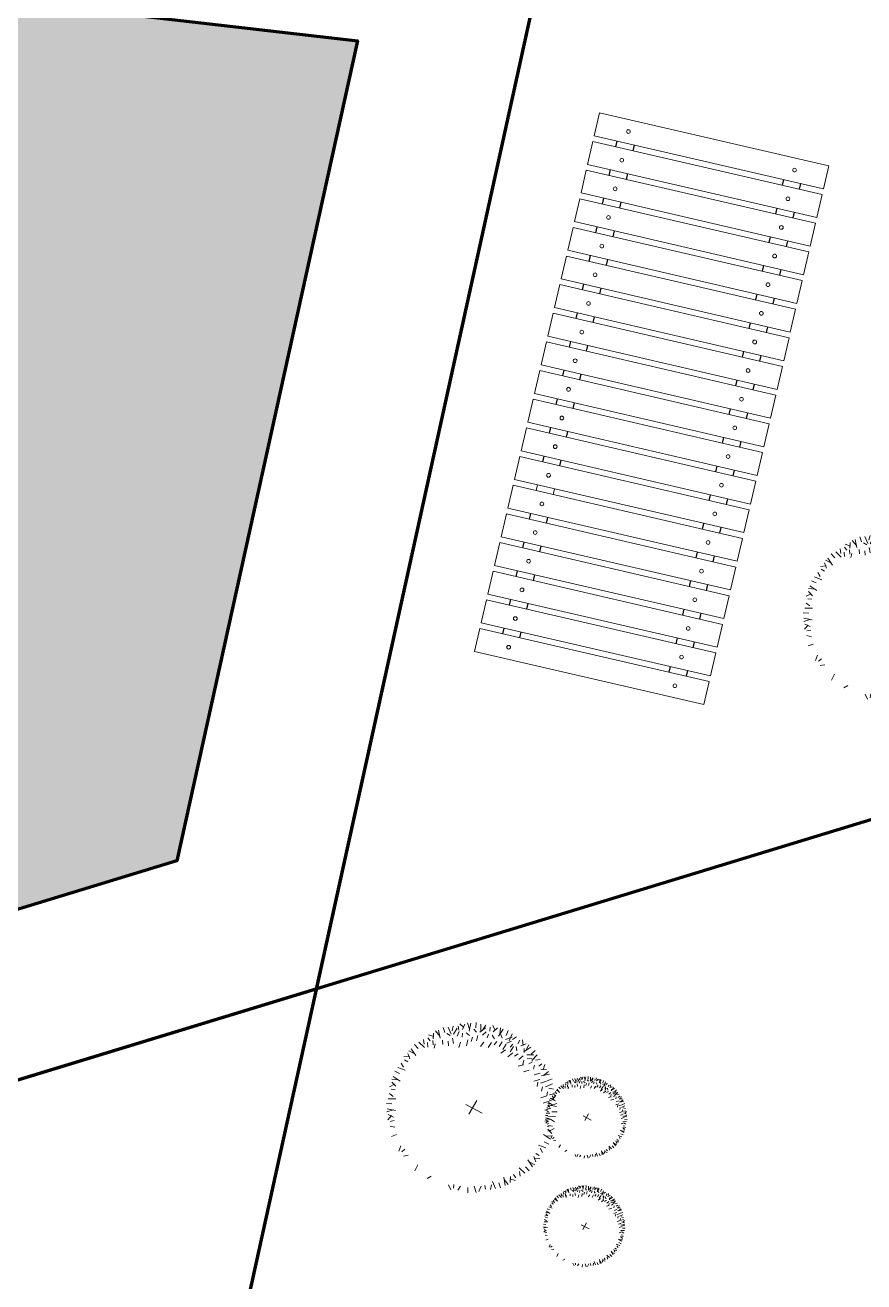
# Model space of a CAD drawing. Header units: millimetres. Extents: x 111 to 1506, y 14 to 566.
# Drawn here: x 232.006 to 234.572, y 190.967 to 194.813 of the extents above; entities that cross this region are included whole.
import ezdxf

# ---------------------------------------------------------------- set-up
doc = ezdxf.new("R2010")
doc.units = ezdxf.units.MM
for name, color, linetype, lineweight in [('ARB-CERCO', 97, 'Continuous', 5), ('G', 254, 'Continuous', 5), ('mobiliario', 45, 'Continuous', 13), ('MOBILIARIO - MUEBLES', 44, 'Continuous', 20)]:
    doc.layers.add(name, color=color, linetype=linetype, lineweight=lineweight)

# ---------------------------------------------------------------- blocks, each defined once
blk = doc.blocks.new('Tumbona 001')
at = {"layer": 'MOBILIARIO - MUEBLES'}
for p, q in [((0.3996, 1.88), (-0.4004, 1.88)), ((-0.4004, 1.88), (-0.4004, 1.8)), ((0.3996, 1.8), (0.3996, 1.88)), ((0.3996, 1.8), (-0.4004, 1.8)), ((0.3996, 1.78), (-0.4004, 1.78)), ((-0.4004, 1.78), (-0.4004, 1.7)), ((0.3996, 1.7), (0.3996, 1.78)), ((0.3996, 1.7), (-0.4004, 1.7)), ((0.3996, 1.68), (-0.4004, 1.68)), ((-0.4004, 1.68), (-0.4004, 1.6)), ((0.3996, 1.6), (0.3996, 1.68)), ((0.3996, 1.6), (-0.4004, 1.6)), ((0.3996, 1.58), (-0.4004, 1.58)), ((-0.4004, 1.58), (-0.4004, 1.5)), ((0.3996, 1.5), (0.3996, 1.58)), ((0.3996, 1.5), (-0.4004, 1.5)), ((0.3996, 1.48), (-0.4004, 1.48)), ((-0.4004, 1.48), (-0.4004, 1.4)), ((0.3996, 1.4), (0.3996, 1.48)), ((0.3996, 1.4), (-0.4004, 1.4)), ((0.3996, 1.38), (-0.4004, 1.38)), ((-0.4004, 1.38), (-0.4004, 1.3)), ((0.3996, 1.3), (0.3996, 1.38)), ((0.3996, 1.3), (-0.4004, 1.3)), ((0.3996, 1.28), (-0.4004, 1.28)), ((-0.4004, 1.28), (-0.4004, 1.2)), ((0.3996, 1.2), (0.3996, 1.28)), ((0.3996, 1.2), (-0.4004, 1.2)), ((0.3996, 1.18), (-0.4004, 1.18)), ((-0.4004, 1.18), (-0.4004, 1.1)), ((0.3996, 1.1), (0.3996, 1.18)), ((0.3996, 1.1), (-0.4004, 1.1)), ((0.3996, 1.08), (-0.4004, 1.08)), ((-0.4004, 1.08), (-0.4004, 1)), ((0.3996, 1), (0.3996, 1.08)), ((0.3996, 1), (-0.4004, 1)), ((0.3996, 0.98), (-0.4004, 0.98)), ((-0.4004, 0.98), (-0.4004, 0.9)), ((0.3996, 0.9), (0.3996, 0.98)), ((0.3996, 0.9), (-0.4004, 0.9)), ((0.3996, 0.88), (-0.4004, 0.88)), ((-0.4004, 0.88), (-0.4004, 0.8)), ((0.3996, 0.8), (0.3996, 0.88)), ((0.3996, 0.8), (-0.4004, 0.8)), ((0.3996, 0.78), (-0.4004, 0.78)), ((-0.4004, 0.78), (-0.4004, 0.7)), ((0.3996, 0.7), (0.3996, 0.78)), ((0.3996, 0.7), (-0.4004, 0.7)), ((0.3996, 0.68), (-0.4004, 0.68)), ((-0.4004, 0.68), (-0.4004, 0.6)), ((0.3996, 0.6), (0.3996, 0.68)), ((0.3996, 0.6), (-0.4004, 0.6)), ((0.2596, 0.58), (0.2596, 0.6)), ((0.3196, 0.58), (0.3196, 0.6)), ((0.3996, 0.58), (-0.4004, 0.58)), ((-0.4004, 0.58), (-0.4004, 0.5)), ((0.3996, 0.5), (0.3996, 0.58)), ((0.3996, 0.5), (-0.4004, 0.5)), ((0.3996, 0.48), (-0.4004, 0.48)), ((-0.4004, 0.48), (-0.4004, 0.4)), ((0.3996, 0.4), (0.3996, 0.48)), ((0.3996, 0.4), (-0.4004, 0.4)), ((0.3996, 0.38), (-0.4004, 0.38)), ((-0.4004, 0.38), (-0.4004, 0.3)), ((0.3996, 0.3), (0.3996, 0.38)), ((0.3996, 0.3), (-0.4004, 0.3)), ((0.3996, 0.28), (-0.4004, 0.28)), ((-0.4004, 0.28), (-0.4004, 0.2)), ((0.3996, 0.2), (0.3996, 0.28)), ((0.3996, 0.2), (-0.4004, 0.2)), ((0.3996, 0.18), (-0.4004, 0.18)), ((-0.4004, 0.18), (-0.4004, 0.1)), ((0.3996, 0.1), (0.3996, 0.18)), ((-0.4004, 0.1), (0.3996, 0.1)), ((-0.4, 0.08), (-0.4, 0)), ((0.4, 0.08), (-0.4, 0.08)), ((0.4, 0), (0.4, 0.08)), ((-0.4, 0), (0.4, 0))]:
    blk.add_line(p, q, dxfattribs=at)
at = {"layer": 'MOBILIARIO - MUEBLES', "lineweight": 25}
for p, q in [((-0.3204, 1.8), (-0.3204, 1.78)), ((-0.2604, 1.8), (-0.2604, 1.78)), ((0.2596, 1.78), (0.2596, 1.8)), ((0.3196, 1.78), (0.3196, 1.8)), ((-0.3204, 1.7), (-0.3204, 1.68)), ((-0.2604, 1.7), (-0.2604, 1.68)), ((0.2596, 1.68), (0.2596, 1.7)), ((0.3196, 1.68), (0.3196, 1.7)), ((-0.3204, 1.6), (-0.3204, 1.58)), ((-0.2604, 1.6), (-0.2604, 1.58)), ((0.2596, 1.58), (0.2596, 1.6)), ((0.3196, 1.58), (0.3196, 1.6)), ((-0.3204, 1.5), (-0.3204, 1.48)), ((-0.2604, 1.5), (-0.2604, 1.48)), ((0.2596, 1.48), (0.2596, 1.5)), ((0.3196, 1.48), (0.3196, 1.5)), ((-0.3204, 1.4), (-0.3204, 1.38)), ((-0.2604, 1.4), (-0.2604, 1.38)), ((0.2596, 1.38), (0.2596, 1.4)), ((0.3196, 1.38), (0.3196, 1.4)), ((-0.3204, 1.3), (-0.3204, 1.28)), ((-0.2604, 1.3), (-0.2604, 1.28)), ((0.2596, 1.28), (0.2596, 1.3)), ((0.3196, 1.28), (0.3196, 1.3)), ((-0.3204, 1.2), (-0.3204, 1.18)), ((-0.2604, 1.2), (-0.2604, 1.18)), ((0.2596, 1.18), (0.2596, 1.2)), ((0.3196, 1.18), (0.3196, 1.2)), ((-0.3204, 1.1), (-0.3204, 1.08)), ((-0.2604, 1.1), (-0.2604, 1.08)), ((0.2596, 1.08), (0.2596, 1.1)), ((0.3196, 1.08), (0.3196, 1.1)), ((-0.3204, 1), (-0.3204, 0.98)), ((-0.2604, 1), (-0.2604, 0.98)), ((0.2596, 0.98), (0.2596, 1)), ((0.3196, 0.98), (0.3196, 1)), ((-0.3204, 0.9), (-0.3204, 0.88)), ((-0.2604, 0.9), (-0.2604, 0.88)), ((0.2596, 0.88), (0.2596, 0.9)), ((0.3196, 0.88), (0.3196, 0.9)), ((-0.3204, 0.8), (-0.3204, 0.78)), ((-0.2604, 0.8), (-0.2604, 0.78)), ((0.2596, 0.78), (0.2596, 0.8)), ((0.3196, 0.78), (0.3196, 0.8)), ((-0.3204, 0.7), (-0.3204, 0.68)), ((-0.2604, 0.7), (-0.2604, 0.68)), ((0.2596, 0.68), (0.2596, 0.7)), ((0.3196, 0.68), (0.3196, 0.7)), ((-0.3204, 0.6), (-0.3204, 0.58)), ((-0.2604, 0.6), (-0.2604, 0.58)), ((-0.3204, 0.5), (-0.3204, 0.48)), ((-0.2604, 0.5), (-0.2604, 0.48)), ((0.2596, 0.48), (0.2596, 0.5)), ((0.3196, 0.48), (0.3196, 0.5)), ((-0.3204, 0.4), (-0.3204, 0.38)), ((-0.2604, 0.4), (-0.2604, 0.38)), ((0.2596, 0.38), (0.2596, 0.4)), ((0.3196, 0.38), (0.3196, 0.4)), ((-0.3204, 0.3), (-0.3204, 0.28)), ((-0.2604, 0.3), (-0.2604, 0.28)), ((0.2596, 0.28), (0.2596, 0.3)), ((0.3196, 0.28), (0.3196, 0.3)), ((-0.3204, 0.2), (-0.3204, 0.18)), ((-0.2604, 0.2), (-0.2604, 0.18)), ((0.2596, 0.18), (0.2596, 0.2)), ((0.3196, 0.18), (0.3196, 0.2)), ((-0.32, 0.1), (-0.32, 0.08)), ((-0.26, 0.1), (-0.26, 0.08)), ((0.26, 0.08), (0.26, 0.1)), ((0.32, 0.08), (0.32, 0.1))]:
    blk.add_line(p, q, dxfattribs=at)
at = {"layer": 'MOBILIARIO - MUEBLES'}
for centre in [(-0.29, 1.84), (0.29, 1.84), (-0.29, 1.74), (0.29, 1.74), (-0.29, 1.64), (0.29, 1.64), (-0.29, 1.54), (0.29, 1.54), (-0.29, 1.44), (0.29, 1.44), (-0.29, 1.34), (0.29, 1.34), (-0.29, 1.24), (0.29, 1.24), (-0.29, 1.14), (0.29, 1.14), (-0.29, 1.04), (0.29, 1.04), (-0.29, 0.94), (0.29, 0.94), (-0.29, 0.84), (0.29, 0.84), (-0.29, 0.74), (0.29, 0.74), (-0.29, 0.64), (0.29, 0.64), (-0.29, 0.54), (0.29, 0.54), (-0.29, 0.44), (0.29, 0.44), (-0.29, 0.34), (0.29, 0.34), (-0.29, 0.24), (0.29, 0.24), (-0.29, 0.14), (0.29, 0.14), (-0.29, 0.04), (0.29, 0.04)]:
    blk.add_circle(centre, 0.0063, dxfattribs=at)
blk = doc.blocks.new('A$C05551F4C')
at = {"color": 0, "linetype": 'ByBlock'}
for p, q in [((-0.1422, 0.2789), (-0.1518, 0.2974)), ((-0.1175, 0.2759), (-0.1328, 0.3015)), ((-0.1148, 0.2892), (-0.113, 0.3077)), ((-0.0892, 0.2954), (-0.0948, 0.3098)), ((-0.0896, 0.3199), (-0.0714, 0.308)), ((-0.0692, 0.3215), (-0.0758, 0.2998)), ((-0.0594, 0.3274), (-0.0488, 0.3042)), ((-0.0497, 0.2957), (-0.0475, 0.328)), ((-0.0255, 0.3123), (-0.0274, 0.3331)), ((-0.0039, 0.3001), (-0.0083, 0.3296)), ((0.0037, 0.3114), (0.0124, 0.3277)), ((0.0297, 0.3073), (0.03, 0.3227)), ((0.0387, 0.3301), (0.051, 0.3121)), ((0.0582, 0.3237), (0.0438, 0.3062)), ((0.0663, 0.2925), (0.0807, 0.3215)), ((0.0694, 0.3255), (0.0704, 0.2999)), ((0.095, 0.2986), (0.1012, 0.3184)), ((0.1103, 0.279), (0.1176, 0.3079)), ((0.1216, 0.2865), (0.136, 0.2983)), ((-0.1945, 0.239), (-0.2052, 0.2501)), ((-0.2042, 0.2614), (-0.1828, 0.2573)), ((-0.186, 0.2707), (-0.1838, 0.2481)), ((-0.1793, 0.2799), (-0.1605, 0.2625)), ((-0.1581, 0.2543), (-0.1685, 0.285)), ((0.1185, 0.2688), (0.1332, 0.2783)), ((0.1278, 0.2451), (0.1434, 0.2504)), ((0.1363, 0.2555), (0.1509, 0.265)), ((0.1441, 0.2728), (0.1503, 0.2869)), ((0.1767, 0.277), (0.1567, 0.2664)), ((0.1611, 0.2904), (0.1656, 0.269)), ((0.1722, 0.2451), (0.1966, 0.2664)), ((0.1878, 0.2744), (0.1789, 0.2504)), ((0.2011, 0.2397), (0.2144, 0.2557)), ((-0.2371, 0.2034), (-0.2531, 0.2168)), ((-0.2158, 0.2234), (-0.2211, 0.2412)), ((0.1562, 0.2235), (0.1709, 0.233)), ((0.1629, 0.2022), (0.1776, 0.2117)), ((0.1802, 0.1896), (0.1971, 0.2029)), ((0.2015, 0.2158), (0.2012, 0.2313)), ((0.2077, 0.2158), (0.2255, 0.2397)), ((0.2119, 0.2072), (0.2393, 0.2068)), ((0.2211, 0.2184), (0.2388, 0.2238)), ((0.2366, 0.1971), (0.2477, 0.2078)), ((0.259, 0.2068), (0.255, 0.1854)), ((-0.2877, 0.1635), (-0.2664, 0.1679)), ((-0.2702, 0.1465), (-0.2843, 0.1527)), ((0.1773, 0.1632), (0.1989, 0.1686)), ((0.1982, 0.1408), (0.2209, 0.1482)), ((0.2122, 0.1917), (0.2316, 0.1933)), ((0.2194, 0.1722), (0.2329, 0.1797)), ((0.238, 0.1512), (0.2412, 0.1673)), ((0.2683, 0.1886), (0.2458, 0.1864)), ((0.252, 0.1607), (0.2827, 0.1711)), ((0.2775, 0.1819), (0.2601, 0.1631)), ((0.2632, 0.1339), (0.2682, 0.1486)), ((0.2766, 0.1448), (0.295, 0.1544)), ((-0.2839, 0.124), (-0.2956, 0.1383)), ((0.2222, 0.1343), (0.2393, 0.1382)), ((0.2342, 0.1166), (0.2547, 0.1233)), ((0.265, 0.1076), (0.2837, 0.1025)), ((0.27, 0.1223), (0.2956, 0.1124)), ((0.2736, 0.1201), (0.2991, 0.1354)), ((0.2869, 0.1174), (0.3053, 0.1156)), ((-0.3229, 0.0718), (-0.2973, 0.0728)), ((0.2224, 0.0927), (0.2445, 0.0904)), ((0.2344, 0.0646), (0.2583, 0.0637)), ((0.2548, 0.0502), (0.2721, 0.048)), ((0.265, 0.0868), (0.2804, 0.0892)), ((0.2753, 0.0607), (0.2838, 0.0747)), ((0.2931, 0.0918), (0.3074, 0.0974)), ((0.2934, 0.0523), (0.3257, 0.0501)), ((0.3191, 0.0718), (0.2974, 0.0784)), ((0.3251, 0.0621), (0.3018, 0.0514)), ((0.3175, 0.0922), (0.3056, 0.074)), ((-0.3088, 0.006), (-0.3251, 0.0148)), ((-0.0275, 0), (0.0346, 0)), ((-0.0009, 0.0293), (0.0013, -0.0426)), ((0.2407, 0.0111), (0.2607, 0.0014)), ((0.2566, 0.0113), (0.2805, 0.0104)), ((0.26, 0.0294), (0.2815, 0.0287)), ((0.2858, 0.0105), (0.3017, -0.0008)), ((0.2931, 0.0358), (0.3029, 0.0479)), ((0.2955, 0.0225), (0.3163, 0.0046)), ((0.2977, 0.0065), (0.3273, 0.0109)), ((0.31, 0.0282), (0.3307, 0.03)), ((0.2423, -0.0195), (0.2645, -0.0285)), ((0.2566, -0.04), (0.2721, -0.0479)), ((0.2633, -0.018), (0.2871, -0.0189)), ((0.2787, -0.0091), (0.294, -0.0121)), ((0.2795, -0.0372), (0.2923, -0.0269)), ((0.3213, -0.0555), (0.3038, -0.0412)), ((0.305, -0.0271), (0.3203, -0.0274)), ((0.309, -0.001), (0.3254, -0.0098)), ((0.3277, -0.0361), (0.3097, -0.0484)), ((-0.3173, -0.0872), (-0.3053, -0.069)), ((-0.2928, -0.0868), (-0.3072, -0.0924)), ((0.2299, -0.0719), (0.2455, -0.0879)), ((0.2455, -0.0852), (0.261, -0.0799)), ((0.2544, -0.0613), (0.2743, -0.0693)), ((0.2721, -0.0879), (0.2832, -0.1039)), ((0.2854, -0.0799), (0.2987, -0.1039)), ((0.2876, -0.0666), (0.301, -0.0586)), ((0.2901, -0.0637), (0.3191, -0.0781)), ((0.2962, -0.0924), (0.3161, -0.0986)), ((0.3231, -0.0668), (0.2976, -0.0678)), ((-0.2866, -0.1125), (-0.3051, -0.1106)), ((-0.2763, -0.1398), (-0.2947, -0.1495)), ((0.2211, -0.1012), (0.2388, -0.1172)), ((0.2322, -0.1438), (0.2499, -0.1598)), ((0.2499, -0.1305), (0.2655, -0.1252)), ((0.2588, -0.1039), (0.2721, -0.1119)), ((0.2704, -0.1415), (0.2845, -0.1477)), ((0.2766, -0.1077), (0.3056, -0.1149)), ((0.2842, -0.119), (0.2959, -0.1334)), ((-0.2773, -0.1769), (-0.2599, -0.1581)), ((-0.268, -0.1836), (-0.2455, -0.1814)), ((-0.2363, -0.1921), (-0.2474, -0.2028)), ((0.1922, -0.1998), (0.2077, -0.1945)), ((0.1989, -0.1758), (0.2144, -0.1705)), ((0.21, -0.1545), (0.2277, -0.1705)), ((0.2166, -0.1811), (0.2344, -0.1971)), ((0.2427, -0.1696), (0.264, -0.194)), ((0.272, -0.1851), (0.248, -0.1763)), ((0.2747, -0.1741), (0.264, -0.1541)), ((0.288, -0.1585), (0.2667, -0.163)), ((-0.2208, -0.2135), (-0.2386, -0.2188)), ((-0.2075, -0.2108), (-0.2252, -0.2348)), ((-0.2008, -0.2348), (-0.2141, -0.2507)), ((-0.172, -0.2401), (-0.1964, -0.2614)), ((0.1545, -0.2291), (0.1722, -0.2451)), ((0.1678, -0.2104), (0.1855, -0.2264)), ((0.1862, -0.2657), (0.184, -0.2431)), ((0.1855, -0.2264), (0.2011, -0.2211)), ((0.1948, -0.234), (0.2054, -0.2451)), ((0.2134, -0.2051), (0.2374, -0.2229)), ((0.2161, -0.2184), (0.2214, -0.2362)), ((0.2374, -0.1985), (0.2534, -0.2118)), ((-0.1875, -0.2694), (-0.1786, -0.2454)), ((-0.1764, -0.2721), (-0.1564, -0.2614)), ((-0.1609, -0.2854), (-0.1653, -0.2641)), ((-0.1439, -0.2678), (-0.15, -0.2819)), ((-0.1214, -0.2816), (-0.1357, -0.2933)), ((-0.1101, -0.274), (-0.1173, -0.303)), ((-0.066, -0.2875), (-0.0804, -0.3165)), ((0.05, -0.2907), (0.0478, -0.3231)), ((0.0894, -0.2905), (0.095, -0.3048)), ((0.0968, -0.269), (0.1145, -0.285)), ((0.1151, -0.2843), (0.1132, -0.3027)), ((0.1177, -0.2709), (0.1331, -0.2965)), ((0.1345, -0.2477), (0.1523, -0.2637)), ((0.1424, -0.274), (0.1521, -0.2924)), ((0.1584, -0.2493), (0.1687, -0.2801)), ((0.1795, -0.2749), (0.1608, -0.2575)), ((0.2045, -0.2564), (0.1831, -0.2524)), ((-0.0947, -0.2936), (-0.1009, -0.3135)), ((-0.0692, -0.3205), (-0.0702, -0.295)), ((-0.0579, -0.3187), (-0.0435, -0.3012)), ((-0.0385, -0.3251), (-0.0507, -0.3071)), ((-0.0295, -0.3023), (-0.0298, -0.3177)), ((-0.0034, -0.3064), (-0.0122, -0.3228)), ((0.0041, -0.2951), (0.0085, -0.3246)), ((0.0258, -0.3074), (0.0277, -0.3281)), ((0.0597, -0.3224), (0.049, -0.2992)), ((0.0694, -0.3165), (0.076, -0.2948)), ((0.0898, -0.3149), (0.0716, -0.303))]:
    blk.add_line(p, q, dxfattribs=at)

msp = doc.modelspace()

# ---------------------------------------------------------------- hatches: boundary and pattern name
at = {"layer": 'G', "lineweight": 100, "ltscale": 1000}
h = msp.add_hatch(dxfattribs=at)
h.set_pattern_fill('AR-HBONE', color=256, scale=0.046, angle=-22.08523, style=0)
h.set_pattern_definition([(22.914772, (777.23143, 1670.63463), (0.097837146, 0.241122153), [0.552, -0.184]), (112.914772, (777.40091, 1670.70627), (0.097837146, 0.241122153), [0.552, -0.184])])
edge = h.paths.add_edge_path()
edge.add_line((221.74739, 201.07699), (222.24177, 203.56684))
edge.add_line((222.24177, 203.56684), (283.25265, 176.18215))
edge.add_line((283.25265, 176.18215), (282.61554, 174.27589))
edge.add_line((282.61554, 174.27589), (222.04443, 201.46319))
at = {"layer": 'mobiliario', "lineweight": 100, "ltscale": 1000}
h = msp.add_hatch(color=256, dxfattribs=at)
h.dxf.hatch_style = 1
h.set_gradient(color1=(0, 0, 255), tint=1)
h.paths.add_polyline_path([(227.76865, 190.82066), (227.42927, 195.40883), (233.0223, 194.76545), (232.47037, 192.25606)])

# ---------------------------------------------------------------- linework, layer by layer
at = {"lineweight": 100, "ltscale": 1000}
for p, q in [((233.84264, 196.16757), (231.18568, 184.08754)), ((239.16703, 193.77772), (225.72421, 189.67373))]:
    msp.add_line(p, q, dxfattribs=at)
msp.add_lwpolyline([(227.31618, 190.15974), (226.88605, 195.97461), (233.62958, 195.19888), (232.89591, 191.86319), (227.31618, 190.15974)], dxfattribs=at)
msp.add_lwpolyline([(227.76865, 190.82066), (227.42927, 195.40883), (233.0223, 194.76545), (232.47037, 192.25606)], close=True, dxfattribs=at)

# ---------------------------------------------------------------- block references
at = {"layer": 'ARB-CERCO'}
for p, xscale, yscale, zscale, rotation in [((234.64874, 193.00031), 0.786722348914222, 0.786722348914222, 0.786722348914222, 59.94184765909385), ((233.37403, 191.49907), 0.786722348914222, 0.786722348914222, 0.786722348914222, 59.94184765909385), ((233.72314, 191.47007), 0.3774895201833683, 0.3774895201833683, 0.3774895201833683, 59.94184765910946), ((233.71694, 191.13694), 0.3774895201833683, 0.3774895201833683, 0.3774895201833683, 59.94184765910946)]:
    msp.add_blockref('A$C05551F4C', p, dxfattribs=dict(at, xscale=xscale, yscale=yscale, zscale=zscale, rotation=rotation))
at = {"layer": 'mobiliario', "xscale": -0.9000000000000807, "yscale": 0.9000000000000236, "zscale": 0.9, "rotation": 346.9349693257651}
msp.add_blockref('Tumbona 001', (233.73114, 192.81537), dxfattribs=at)

doc.saveas('drawing.dxf')
